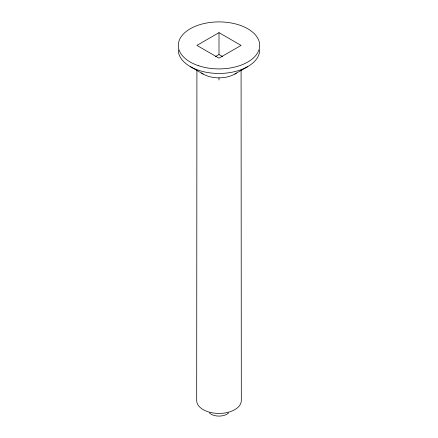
<?xml version="1.0" encoding="UTF-8"?>
<svg xmlns="http://www.w3.org/2000/svg" width="438" height="438" viewBox="0 0 438 438"><rect width="100%" height="100%" fill="white"/><g stroke="black" fill="none" stroke-linecap="round" stroke-linejoin="round"><path stroke-width="0.66" d="M196.914 69.992L196.695 400.556A22.305 12.877 0 0 0 219 413.434A22.305 12.877 0 0 0 241.305 400.556L241.086 69.992M219 32.653L196.919 45.404L219 58.15L241.081 45.404L219 32.653L219 54.509L215.512 56.524M234.773 74.088L247.788 66.576M219 54.509L222.488 56.524M190.212 66.576L203.227 74.088M219 77.86L219 80.006M259.707 49.954A40.707 23.504 0 0 1 219 73.458A40.707 23.504 0 0 1 178.293 49.954M236.438 73.015A22.305 12.877 0 0 1 201.562 73.015M228.658 412.881A11.153 6.439 0 0 1 209.342 412.881M198.644 65.755A40.707 23.504 0 0 0 259.707 45.404A40.707 23.504 0 0 0 198.644 25.048A40.707 23.504 0 0 0 198.644 65.755"/></g></svg>
